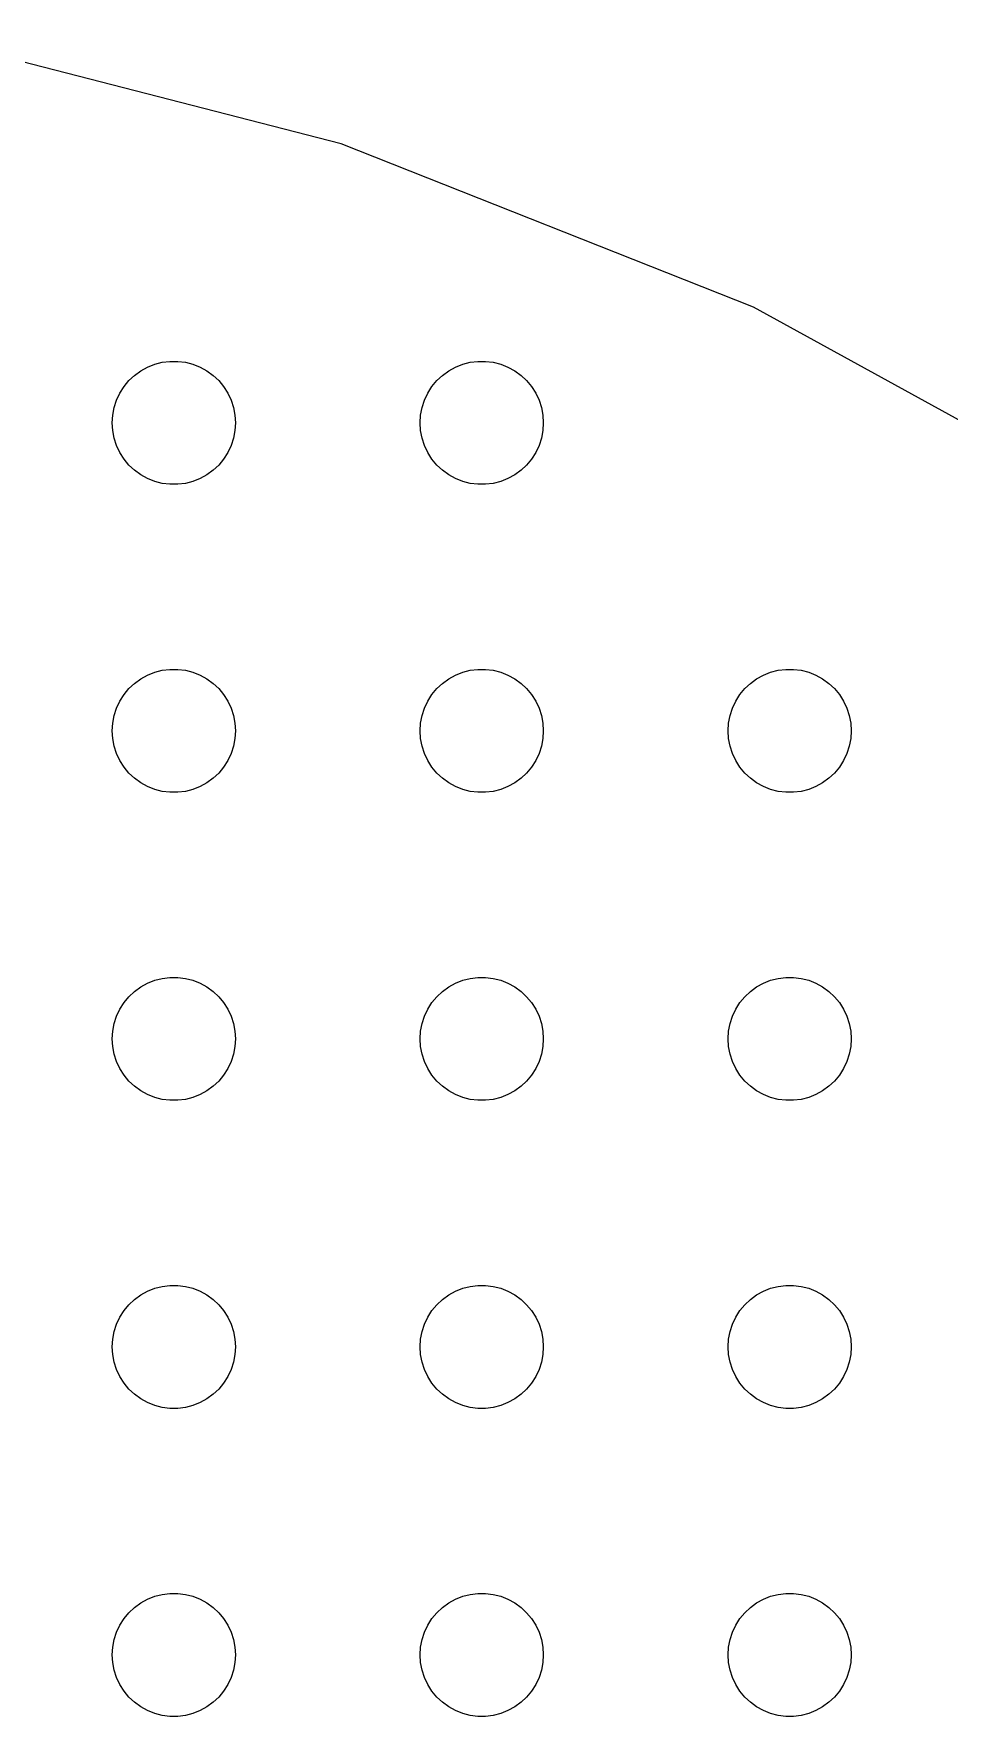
# Model space of a CAD drawing. Header units: metres. Extents: x -172 to 172, y -172 to 172.
# Drawn here: x 38.2 to 82.8, y 87 to 169 of the extents above; entities that cross this region are included whole.
import ezdxf

# ---------------------------------------------------------------- set-up
doc = ezdxf.new("R2010")
doc.units = ezdxf.units.M

msp = doc.modelspace()

# ---------------------------------------------------------------- linework, layer by layer
for p, q in [((53.1509, 163.582), (32.2296, 168.953)), ((73.234, 155.63), (53.1509, 163.582)), ((92.1622, 145.224), (73.234, 155.63)), ((43.0877, 152.312), (43.3925, 152.533)), ((43.3925, 152.533), (43.7227, 152.714)), ((43.7227, 152.714), (44.0729, 152.853)), ((44.0729, 152.853), (44.4379, 152.947)), ((44.4379, 152.947), (44.8116, 152.994)), ((44.8116, 152.994), (45.1884, 152.994)), ((45.1884, 152.994), (45.5621, 152.947)), ((45.5621, 152.947), (45.927, 152.853)), ((45.927, 152.853), (46.2773, 152.714)), ((46.2773, 152.714), (46.6075, 152.533)), ((46.6075, 152.533), (46.9123, 152.312)), ((58.0877, 152.312), (58.3925, 152.533)), ((58.3925, 152.533), (58.7227, 152.714)), ((58.7227, 152.714), (59.0729, 152.853)), ((59.0729, 152.853), (59.4379, 152.947)), ((59.4379, 152.947), (59.8116, 152.994)), ((59.8116, 152.994), (60.1884, 152.994)), ((60.1884, 152.994), (60.5621, 152.947)), ((60.5621, 152.947), (60.927, 152.853)), ((60.927, 152.853), (61.2773, 152.714)), ((61.2773, 152.714), (61.6075, 152.533)), ((61.6075, 152.533), (61.9123, 152.312)), ((42.3711, 151.445), (42.5729, 151.763)), ((42.5729, 151.763), (42.8131, 152.054)), ((42.8131, 152.054), (43.0877, 152.312)), ((46.9123, 152.312), (47.1869, 152.054)), ((47.1869, 152.054), (47.427, 151.763)), ((47.427, 151.763), (47.6289, 151.445)), ((57.3711, 151.445), (57.5729, 151.763)), ((57.5729, 151.763), (57.8131, 152.054)), ((57.8131, 152.054), (58.0877, 152.312)), ((61.9123, 152.312), (62.1869, 152.054)), ((62.1869, 152.054), (62.427, 151.763)), ((62.427, 151.763), (62.6289, 151.445)), ((42.0942, 150.746), (42.2107, 151.104)), ((42.2107, 151.104), (42.3711, 151.445)), ((47.6289, 151.445), (47.7893, 151.104)), ((47.7893, 151.104), (47.9057, 150.746)), ((57.0942, 150.746), (57.2107, 151.104)), ((57.2107, 151.104), (57.3711, 151.445)), ((62.6289, 151.445), (62.7893, 151.104)), ((62.7893, 151.104), (62.9057, 150.746)), ((42, 150), (42.0237, 150.376)), ((42.0237, 149.624), (42, 150)), ((42.0237, 150.376), (42.0942, 150.746)), ((47.9057, 150.746), (47.9763, 150.376)), ((47.9763, 150.376), (48, 150)), ((48, 150), (47.9763, 149.624)), ((57, 150), (57.0237, 150.376)), ((57.0237, 149.624), (57, 150)), ((57.0237, 150.376), (57.0942, 150.746)), ((62.9057, 150.746), (62.9763, 150.376)), ((62.9763, 150.376), (63, 150)), ((63, 150), (62.9763, 149.624)), ((42.0942, 149.254), (42.0237, 149.624)), ((42.2107, 148.896), (42.0942, 149.254)), ((47.9057, 149.254), (47.7893, 148.896)), ((47.9763, 149.624), (47.9057, 149.254)), ((57.0942, 149.254), (57.0237, 149.624)), ((57.2107, 148.896), (57.0942, 149.254)), ((62.9057, 149.254), (62.7893, 148.896)), ((62.9763, 149.624), (62.9057, 149.254)), ((42.3711, 148.555), (42.2107, 148.896)), ((42.5729, 148.237), (42.3711, 148.555)), ((47.6289, 148.555), (47.427, 148.237)), ((47.7893, 148.896), (47.6289, 148.555)), ((57.3711, 148.555), (57.2107, 148.896)), ((57.5729, 148.237), (57.3711, 148.555)), ((62.6289, 148.555), (62.427, 148.237)), ((62.7893, 148.896), (62.6289, 148.555)), ((42.8131, 147.946), (42.5729, 148.237)), ((43.0877, 147.688), (42.8131, 147.946)), ((43.3925, 147.467), (43.0877, 147.688)), ((46.9123, 147.688), (46.6075, 147.467)), ((47.1869, 147.946), (46.9123, 147.688)), ((47.427, 148.237), (47.1869, 147.946)), ((57.8131, 147.946), (57.5729, 148.237)), ((58.0877, 147.688), (57.8131, 147.946)), ((58.3925, 147.467), (58.0877, 147.688)), ((61.9123, 147.688), (61.6075, 147.467)), ((62.1869, 147.946), (61.9123, 147.688)), ((62.427, 148.237), (62.1869, 147.946)), ((43.7227, 147.286), (43.3925, 147.467)), ((44.0729, 147.147), (43.7227, 147.286)), ((44.4379, 147.053), (44.0729, 147.147)), ((44.8116, 147.006), (44.4379, 147.053)), ((45.1884, 147.006), (44.8116, 147.006)), ((45.5621, 147.053), (45.1884, 147.006)), ((45.927, 147.147), (45.5621, 147.053)), ((46.2773, 147.286), (45.927, 147.147)), ((46.6075, 147.467), (46.2773, 147.286)), ((58.7227, 147.286), (58.3925, 147.467)), ((59.0729, 147.147), (58.7227, 147.286)), ((59.4379, 147.053), (59.0729, 147.147)), ((59.8116, 147.006), (59.4379, 147.053)), ((60.1884, 147.006), (59.8116, 147.006)), ((60.5621, 147.053), (60.1884, 147.006)), ((60.927, 147.147), (60.5621, 147.053)), ((61.2773, 147.286), (60.927, 147.147)), ((61.6075, 147.467), (61.2773, 147.286)), ((43.3925, 137.533), (43.7227, 137.714)), ((43.7227, 137.714), (44.0729, 137.853)), ((44.0729, 137.853), (44.4379, 137.947)), ((44.4379, 137.947), (44.8116, 137.994)), ((44.8116, 137.994), (45.1884, 137.994)), ((45.1884, 137.994), (45.5621, 137.947)), ((45.5621, 137.947), (45.927, 137.853)), ((45.927, 137.853), (46.2773, 137.714)), ((46.2773, 137.714), (46.6075, 137.533)), ((58.3925, 137.533), (58.7227, 137.714)), ((58.7227, 137.714), (59.0729, 137.853)), ((59.0729, 137.853), (59.4379, 137.947)), ((59.4379, 137.947), (59.8116, 137.994)), ((59.8116, 137.994), (60.1884, 137.994)), ((60.1884, 137.994), (60.5621, 137.947)), ((60.5621, 137.947), (60.927, 137.853)), ((60.927, 137.853), (61.2773, 137.714)), ((61.2773, 137.714), (61.6075, 137.533)), ((73.3925, 137.533), (73.7227, 137.714)), ((73.7227, 137.714), (74.073, 137.853)), ((74.073, 137.853), (74.4379, 137.947)), ((74.4379, 137.947), (74.8116, 137.994)), ((74.8116, 137.994), (75.1884, 137.994)), ((75.1884, 137.994), (75.5621, 137.947)), ((75.5621, 137.947), (75.927, 137.853)), ((75.927, 137.853), (76.2773, 137.714)), ((76.2773, 137.714), (76.6075, 137.533)), ((42.5729, 136.763), (42.8131, 137.054)), ((42.8131, 137.054), (43.0877, 137.312)), ((43.0877, 137.312), (43.3925, 137.533)), ((46.6075, 137.533), (46.9123, 137.312)), ((46.9123, 137.312), (47.1869, 137.054)), ((47.1869, 137.054), (47.427, 136.763)), ((57.5729, 136.763), (57.8131, 137.054)), ((57.8131, 137.054), (58.0877, 137.312)), ((58.0877, 137.312), (58.3925, 137.533)), ((61.6075, 137.533), (61.9123, 137.312)), ((61.9123, 137.312), (62.1869, 137.054)), ((62.1869, 137.054), (62.427, 136.763)), ((72.573, 136.763), (72.8131, 137.054)), ((72.8131, 137.054), (73.0877, 137.312)), ((73.0877, 137.312), (73.3925, 137.533)), ((76.6075, 137.533), (76.9123, 137.312)), ((76.9123, 137.312), (77.1869, 137.054)), ((77.1869, 137.054), (77.427, 136.763)), ((42.0942, 135.746), (42.2107, 136.104)), ((42.2107, 136.104), (42.3711, 136.445)), ((42.3711, 136.445), (42.5729, 136.763)), ((47.427, 136.763), (47.6289, 136.445)), ((47.6289, 136.445), (47.7893, 136.104)), ((47.7893, 136.104), (47.9057, 135.746)), ((57.0942, 135.746), (57.2107, 136.104)), ((57.2107, 136.104), (57.3711, 136.445)), ((57.3711, 136.445), (57.5729, 136.763)), ((62.427, 136.763), (62.6289, 136.445)), ((62.6289, 136.445), (62.7893, 136.104)), ((62.7893, 136.104), (62.9057, 135.746)), ((72.0943, 135.746), (72.2107, 136.104)), ((72.2107, 136.104), (72.3711, 136.445)), ((72.3711, 136.445), (72.573, 136.763)), ((77.427, 136.763), (77.6289, 136.445)), ((77.6289, 136.445), (77.7893, 136.104)), ((77.7893, 136.104), (77.9057, 135.746)), ((42, 135), (42.0237, 135.376)), ((42.0237, 135.376), (42.0942, 135.746)), ((47.9057, 135.746), (47.9763, 135.376)), ((47.9763, 135.376), (48, 135)), ((57, 135), (57.0237, 135.376)), ((57.0237, 135.376), (57.0942, 135.746)), ((62.9057, 135.746), (62.9763, 135.376)), ((62.9763, 135.376), (63, 135)), ((72, 135), (72.0237, 135.376)), ((72.0237, 135.376), (72.0943, 135.746)), ((77.9057, 135.746), (77.9763, 135.376)), ((77.9763, 135.376), (78, 135)), ((42.0237, 134.624), (42, 135)), ((42.0942, 134.254), (42.0237, 134.624)), ((47.9763, 134.624), (47.9057, 134.254)), ((48, 135), (47.9763, 134.624)), ((57.0237, 134.624), (57, 135)), ((57.0942, 134.254), (57.0237, 134.624)), ((62.9763, 134.624), (62.9057, 134.254)), ((63, 135), (62.9763, 134.624)), ((72.0237, 134.624), (72, 135)), ((72.0943, 134.254), (72.0237, 134.624)), ((77.9763, 134.624), (77.9057, 134.254)), ((78, 135), (77.9763, 134.624)), ((42.2107, 133.896), (42.0942, 134.254)), ((42.3711, 133.555), (42.2107, 133.896)), ((47.7893, 133.896), (47.6289, 133.555)), ((47.9057, 134.254), (47.7893, 133.896)), ((57.2107, 133.896), (57.0942, 134.254)), ((57.3711, 133.555), (57.2107, 133.896)), ((62.7893, 133.896), (62.6289, 133.555)), ((62.9057, 134.254), (62.7893, 133.896)), ((72.2107, 133.896), (72.0943, 134.254)), ((72.3711, 133.555), (72.2107, 133.896)), ((77.7893, 133.896), (77.6289, 133.555)), ((77.9057, 134.254), (77.7893, 133.896)), ((42.5729, 133.237), (42.3711, 133.555)), ((42.8131, 132.946), (42.5729, 133.237)), ((43.0877, 132.688), (42.8131, 132.946)), ((47.1869, 132.946), (46.9123, 132.688)), ((47.427, 133.237), (47.1869, 132.946)), ((47.6289, 133.555), (47.427, 133.237)), ((57.5729, 133.237), (57.3711, 133.555)), ((57.8131, 132.946), (57.5729, 133.237)), ((58.0877, 132.688), (57.8131, 132.946)), ((62.1869, 132.946), (61.9123, 132.688)), ((62.427, 133.237), (62.1869, 132.946)), ((62.6289, 133.555), (62.427, 133.237)), ((72.573, 133.237), (72.3711, 133.555)), ((72.8131, 132.946), (72.573, 133.237)), ((73.0877, 132.688), (72.8131, 132.946)), ((77.1869, 132.946), (76.9123, 132.688)), ((77.427, 133.237), (77.1869, 132.946)), ((77.6289, 133.555), (77.427, 133.237)), ((43.3925, 132.467), (43.0877, 132.688)), ((43.7227, 132.286), (43.3925, 132.467)), ((44.0729, 132.147), (43.7227, 132.286)), ((44.4379, 132.053), (44.0729, 132.147)), ((44.8116, 132.006), (44.4379, 132.053)), ((45.1884, 132.006), (44.8116, 132.006)), ((45.5621, 132.053), (45.1884, 132.006)), ((45.927, 132.147), (45.5621, 132.053)), ((46.2773, 132.286), (45.927, 132.147)), ((46.6075, 132.467), (46.2773, 132.286)), ((46.9123, 132.688), (46.6075, 132.467)), ((58.3925, 132.467), (58.0877, 132.688)), ((58.7227, 132.286), (58.3925, 132.467)), ((59.0729, 132.147), (58.7227, 132.286)), ((59.4379, 132.053), (59.0729, 132.147)), ((59.8116, 132.006), (59.4379, 132.053)), ((60.1884, 132.006), (59.8116, 132.006)), ((60.5621, 132.053), (60.1884, 132.006)), ((60.927, 132.147), (60.5621, 132.053)), ((61.2773, 132.286), (60.927, 132.147)), ((61.6075, 132.467), (61.2773, 132.286)), ((61.9123, 132.688), (61.6075, 132.467)), ((73.3925, 132.467), (73.0877, 132.688)), ((73.7227, 132.286), (73.3925, 132.467)), ((74.073, 132.147), (73.7227, 132.286)), ((74.4379, 132.053), (74.073, 132.147)), ((74.8116, 132.006), (74.4379, 132.053)), ((75.1884, 132.006), (74.8116, 132.006)), ((75.5621, 132.053), (75.1884, 132.006)), ((75.927, 132.147), (75.5621, 132.053)), ((76.2773, 132.286), (75.927, 132.147)), ((76.6075, 132.467), (76.2773, 132.286)), ((76.9123, 132.688), (76.6075, 132.467)), ((44.0729, 122.853), (44.4379, 122.947)), ((44.4379, 122.947), (44.8116, 122.994)), ((44.8116, 122.994), (45.1884, 122.994)), ((45.1884, 122.994), (45.5621, 122.947)), ((45.5621, 122.947), (45.927, 122.853)), ((59.0729, 122.853), (59.4379, 122.947)), ((59.4379, 122.947), (59.8116, 122.994)), ((59.8116, 122.994), (60.1884, 122.994)), ((60.1884, 122.994), (60.5621, 122.947)), ((60.5621, 122.947), (60.927, 122.853)), ((74.073, 122.853), (74.4379, 122.947)), ((74.4379, 122.947), (74.8116, 122.994)), ((74.8116, 122.994), (75.1884, 122.994)), ((75.1884, 122.994), (75.5621, 122.947)), ((75.5621, 122.947), (75.927, 122.853)), ((42.8131, 122.054), (43.0877, 122.312)), ((43.0877, 122.312), (43.3925, 122.533)), ((43.3925, 122.533), (43.7227, 122.714)), ((43.7227, 122.714), (44.0729, 122.853)), ((45.927, 122.853), (46.2773, 122.714)), ((46.2773, 122.714), (46.6075, 122.533)), ((46.6075, 122.533), (46.9123, 122.312)), ((46.9123, 122.312), (47.1869, 122.054)), ((57.8131, 122.054), (58.0877, 122.312)), ((58.0877, 122.312), (58.3925, 122.533)), ((58.3925, 122.533), (58.7227, 122.714)), ((58.7227, 122.714), (59.0729, 122.853)), ((60.927, 122.853), (61.2773, 122.714)), ((61.2773, 122.714), (61.6075, 122.533)), ((61.6075, 122.533), (61.9123, 122.312)), ((61.9123, 122.312), (62.1869, 122.054)), ((72.8131, 122.054), (73.0877, 122.312)), ((73.0877, 122.312), (73.3925, 122.533)), ((73.3925, 122.533), (73.7227, 122.714)), ((73.7227, 122.714), (74.073, 122.853)), ((75.927, 122.853), (76.2773, 122.714)), ((76.2773, 122.714), (76.6075, 122.533)), ((76.6075, 122.533), (76.9123, 122.312)), ((76.9123, 122.312), (77.1869, 122.054)), ((42.2107, 121.104), (42.3711, 121.445)), ((42.3711, 121.445), (42.5729, 121.763)), ((42.5729, 121.763), (42.8131, 122.054)), ((47.1869, 122.054), (47.427, 121.763)), ((47.427, 121.763), (47.6289, 121.445)), ((47.6289, 121.445), (47.7893, 121.104)), ((57.2107, 121.104), (57.3711, 121.445)), ((57.3711, 121.445), (57.5729, 121.763)), ((57.5729, 121.763), (57.8131, 122.054)), ((62.1869, 122.054), (62.427, 121.763)), ((62.427, 121.763), (62.6289, 121.445)), ((62.6289, 121.445), (62.7893, 121.104)), ((72.2107, 121.104), (72.3711, 121.445)), ((72.3711, 121.445), (72.573, 121.763)), ((72.573, 121.763), (72.8131, 122.054)), ((77.1869, 122.054), (77.427, 121.763)), ((77.427, 121.763), (77.6289, 121.445)), ((77.6289, 121.445), (77.7893, 121.104)), ((42.0237, 120.376), (42.0942, 120.746)), ((42.0942, 120.746), (42.2107, 121.104)), ((47.7893, 121.104), (47.9057, 120.746)), ((47.9057, 120.746), (47.9763, 120.376)), ((57.0237, 120.376), (57.0942, 120.746)), ((57.0942, 120.746), (57.2107, 121.104)), ((62.7893, 121.104), (62.9057, 120.746)), ((62.9057, 120.746), (62.9763, 120.376)), ((72.0237, 120.376), (72.0943, 120.746)), ((72.0943, 120.746), (72.2107, 121.104)), ((77.7893, 121.104), (77.9057, 120.746)), ((77.9057, 120.746), (77.9763, 120.376)), ((42, 120), (42.0237, 120.376)), ((42.0237, 119.624), (42, 120)), ((47.9763, 120.376), (48, 120)), ((48, 120), (47.9763, 119.624)), ((57, 120), (57.0237, 120.376)), ((57.0237, 119.624), (57, 120)), ((62.9763, 120.376), (63, 120)), ((63, 120), (62.9763, 119.624)), ((72, 120), (72.0237, 120.376)), ((72.0237, 119.624), (72, 120)), ((77.9763, 120.376), (78, 120)), ((78, 120), (77.9763, 119.624)), ((42.0942, 119.254), (42.0237, 119.624)), ((42.2107, 118.896), (42.0942, 119.254)), ((42.3711, 118.555), (42.2107, 118.896)), ((47.7893, 118.896), (47.6289, 118.555)), ((47.9057, 119.254), (47.7893, 118.896)), ((47.9763, 119.624), (47.9057, 119.254)), ((57.0942, 119.254), (57.0237, 119.624)), ((57.2107, 118.896), (57.0942, 119.254)), ((57.3711, 118.555), (57.2107, 118.896)), ((62.7893, 118.896), (62.6289, 118.555)), ((62.9057, 119.254), (62.7893, 118.896)), ((62.9763, 119.624), (62.9057, 119.254)), ((72.0943, 119.254), (72.0237, 119.624)), ((72.2107, 118.896), (72.0943, 119.254)), ((72.3711, 118.555), (72.2107, 118.896)), ((77.7893, 118.896), (77.6289, 118.555)), ((77.9057, 119.254), (77.7893, 118.896)), ((77.9763, 119.624), (77.9057, 119.254)), ((42.5729, 118.237), (42.3711, 118.555)), ((42.8131, 117.946), (42.5729, 118.237)), ((47.427, 118.237), (47.1869, 117.946)), ((47.6289, 118.555), (47.427, 118.237)), ((57.5729, 118.237), (57.3711, 118.555)), ((57.8131, 117.946), (57.5729, 118.237)), ((62.427, 118.237), (62.1869, 117.946)), ((62.6289, 118.555), (62.427, 118.237)), ((72.573, 118.237), (72.3711, 118.555)), ((72.8131, 117.946), (72.573, 118.237)), ((77.427, 118.237), (77.1869, 117.946)), ((77.6289, 118.555), (77.427, 118.237)), ((43.0877, 117.688), (42.8131, 117.946)), ((43.3925, 117.467), (43.0877, 117.688)), ((43.7227, 117.286), (43.3925, 117.467)), ((44.0729, 117.147), (43.7227, 117.286)), ((46.2773, 117.286), (45.927, 117.147)), ((46.6075, 117.467), (46.2773, 117.286)), ((46.9123, 117.688), (46.6075, 117.467)), ((47.1869, 117.946), (46.9123, 117.688)), ((58.0877, 117.688), (57.8131, 117.946)), ((58.3925, 117.467), (58.0877, 117.688)), ((58.7227, 117.286), (58.3925, 117.467)), ((59.0729, 117.147), (58.7227, 117.286)), ((61.2773, 117.286), (60.927, 117.147)), ((61.6075, 117.467), (61.2773, 117.286)), ((61.9123, 117.688), (61.6075, 117.467)), ((62.1869, 117.946), (61.9123, 117.688)), ((73.0877, 117.688), (72.8131, 117.946)), ((73.3925, 117.467), (73.0877, 117.688)), ((73.7227, 117.286), (73.3925, 117.467)), ((74.073, 117.147), (73.7227, 117.286)), ((76.2773, 117.286), (75.927, 117.147)), ((76.6075, 117.467), (76.2773, 117.286)), ((76.9123, 117.688), (76.6075, 117.467)), ((77.1869, 117.946), (76.9123, 117.688)), ((44.4379, 117.053), (44.0729, 117.147)), ((44.8116, 117.006), (44.4379, 117.053)), ((45.1884, 117.006), (44.8116, 117.006)), ((45.5621, 117.053), (45.1884, 117.006)), ((45.927, 117.147), (45.5621, 117.053)), ((59.4379, 117.053), (59.0729, 117.147)), ((59.8116, 117.006), (59.4379, 117.053)), ((60.1884, 117.006), (59.8116, 117.006)), ((60.5621, 117.053), (60.1884, 117.006)), ((60.927, 117.147), (60.5621, 117.053)), ((74.4379, 117.053), (74.073, 117.147)), ((74.8116, 117.006), (74.4379, 117.053)), ((75.1884, 117.006), (74.8116, 117.006)), ((75.5621, 117.053), (75.1884, 117.006)), ((75.927, 117.147), (75.5621, 117.053)), ((43.0877, 107.312), (43.3925, 107.533)), ((43.3925, 107.533), (43.7227, 107.714)), ((43.7227, 107.714), (44.0729, 107.853)), ((44.0729, 107.853), (44.4379, 107.947)), ((44.4379, 107.947), (44.8116, 107.994)), ((44.8116, 107.994), (45.1884, 107.994)), ((45.1884, 107.994), (45.5621, 107.947)), ((45.5621, 107.947), (45.927, 107.853)), ((45.927, 107.853), (46.2773, 107.714)), ((46.2773, 107.714), (46.6075, 107.533)), ((46.6075, 107.533), (46.9123, 107.312)), ((58.0877, 107.312), (58.3925, 107.533)), ((58.3925, 107.533), (58.7227, 107.714)), ((58.7227, 107.714), (59.0729, 107.853)), ((59.0729, 107.853), (59.4379, 107.947)), ((59.4379, 107.947), (59.8116, 107.994)), ((59.8116, 107.994), (60.1884, 107.994)), ((60.1884, 107.994), (60.5621, 107.947)), ((60.5621, 107.947), (60.927, 107.853)), ((60.927, 107.853), (61.2773, 107.714)), ((61.2773, 107.714), (61.6075, 107.533)), ((61.6075, 107.533), (61.9123, 107.312)), ((73.0877, 107.312), (73.3925, 107.533)), ((73.3925, 107.533), (73.7227, 107.714)), ((73.7227, 107.714), (74.073, 107.853)), ((74.073, 107.853), (74.4379, 107.947)), ((74.4379, 107.947), (74.8116, 107.994)), ((74.8116, 107.994), (75.1884, 107.994)), ((75.1884, 107.994), (75.5621, 107.947)), ((75.5621, 107.947), (75.927, 107.853)), ((75.927, 107.853), (76.2773, 107.714)), ((76.2773, 107.714), (76.6075, 107.533)), ((76.6075, 107.533), (76.9123, 107.312)), ((42.3711, 106.445), (42.5729, 106.763)), ((42.5729, 106.763), (42.8131, 107.054)), ((42.8131, 107.054), (43.0877, 107.312)), ((46.9123, 107.312), (47.1869, 107.054)), ((47.1869, 107.054), (47.427, 106.763)), ((47.427, 106.763), (47.6289, 106.445)), ((57.3711, 106.445), (57.5729, 106.763)), ((57.5729, 106.763), (57.8131, 107.054)), ((57.8131, 107.054), (58.0877, 107.312)), ((61.9123, 107.312), (62.1869, 107.054)), ((62.1869, 107.054), (62.427, 106.763)), ((62.427, 106.763), (62.6289, 106.445)), ((72.3711, 106.445), (72.573, 106.763)), ((72.573, 106.763), (72.8131, 107.054)), ((72.8131, 107.054), (73.0877, 107.312)), ((76.9123, 107.312), (77.1869, 107.054)), ((77.1869, 107.054), (77.427, 106.763)), ((77.427, 106.763), (77.6289, 106.445)), ((42.0237, 105.376), (42.0942, 105.746)), ((42.0942, 105.746), (42.2107, 106.104)), ((42.2107, 106.104), (42.3711, 106.445)), ((47.6289, 106.445), (47.7893, 106.104)), ((47.7893, 106.104), (47.9057, 105.746)), ((47.9057, 105.746), (47.9763, 105.376)), ((57.0237, 105.376), (57.0942, 105.746)), ((57.0942, 105.746), (57.2107, 106.104)), ((57.2107, 106.104), (57.3711, 106.445)), ((62.6289, 106.445), (62.7893, 106.104)), ((62.7893, 106.104), (62.9057, 105.746)), ((62.9057, 105.746), (62.9763, 105.376)), ((72.0237, 105.376), (72.0943, 105.746)), ((72.0943, 105.746), (72.2107, 106.104)), ((72.2107, 106.104), (72.3711, 106.445)), ((77.6289, 106.445), (77.7893, 106.104)), ((77.7893, 106.104), (77.9057, 105.746)), ((77.9057, 105.746), (77.9763, 105.376)), ((42, 105), (42.0237, 105.376)), ((42.0237, 104.624), (42, 105)), ((47.9763, 105.376), (48, 105)), ((48, 105), (47.9763, 104.624)), ((57, 105), (57.0237, 105.376)), ((57.0237, 104.624), (57, 105)), ((62.9763, 105.376), (63, 105)), ((63, 105), (62.9763, 104.624)), ((72, 105), (72.0237, 105.376)), ((72.0237, 104.624), (72, 105)), ((77.9763, 105.376), (78, 105)), ((78, 105), (77.9763, 104.624)), ((42.0942, 104.254), (42.0237, 104.624)), ((42.2107, 103.896), (42.0942, 104.254)), ((47.9057, 104.254), (47.7893, 103.896)), ((47.9763, 104.624), (47.9057, 104.254)), ((57.0942, 104.254), (57.0237, 104.624)), ((57.2107, 103.896), (57.0942, 104.254)), ((62.9057, 104.254), (62.7893, 103.896)), ((62.9763, 104.624), (62.9057, 104.254)), ((72.0943, 104.254), (72.0237, 104.624)), ((72.2107, 103.896), (72.0943, 104.254)), ((77.9057, 104.254), (77.7893, 103.896)), ((77.9763, 104.624), (77.9057, 104.254)), ((42.3711, 103.555), (42.2107, 103.896)), ((42.5729, 103.237), (42.3711, 103.555)), ((47.6289, 103.555), (47.427, 103.237)), ((47.7893, 103.896), (47.6289, 103.555)), ((57.3711, 103.555), (57.2107, 103.896)), ((57.5729, 103.237), (57.3711, 103.555)), ((62.6289, 103.555), (62.427, 103.237)), ((62.7893, 103.896), (62.6289, 103.555)), ((72.3711, 103.555), (72.2107, 103.896)), ((72.573, 103.237), (72.3711, 103.555)), ((77.6289, 103.555), (77.427, 103.237)), ((77.7893, 103.896), (77.6289, 103.555)), ((42.8131, 102.946), (42.5729, 103.237)), ((43.0877, 102.688), (42.8131, 102.946)), ((43.3925, 102.467), (43.0877, 102.688)), ((43.7227, 102.286), (43.3925, 102.467)), ((46.6075, 102.467), (46.2773, 102.286)), ((46.9123, 102.688), (46.6075, 102.467)), ((47.1869, 102.946), (46.9123, 102.688)), ((47.427, 103.237), (47.1869, 102.946)), ((57.8131, 102.946), (57.5729, 103.237)), ((58.0877, 102.688), (57.8131, 102.946)), ((58.3925, 102.467), (58.0877, 102.688)), ((58.7227, 102.286), (58.3925, 102.467)), ((61.6075, 102.467), (61.2773, 102.286)), ((61.9123, 102.688), (61.6075, 102.467)), ((62.1869, 102.946), (61.9123, 102.688)), ((62.427, 103.237), (62.1869, 102.946)), ((72.8131, 102.946), (72.573, 103.237)), ((73.0877, 102.688), (72.8131, 102.946)), ((73.3925, 102.467), (73.0877, 102.688)), ((73.7227, 102.286), (73.3925, 102.467)), ((76.6075, 102.467), (76.2773, 102.286)), ((76.9123, 102.688), (76.6075, 102.467)), ((77.1869, 102.946), (76.9123, 102.688)), ((77.427, 103.237), (77.1869, 102.946)), ((44.0729, 102.147), (43.7227, 102.286)), ((44.4379, 102.053), (44.0729, 102.147)), ((44.8116, 102.006), (44.4379, 102.053)), ((45.1884, 102.006), (44.8116, 102.006)), ((45.5621, 102.053), (45.1884, 102.006)), ((45.927, 102.147), (45.5621, 102.053)), ((46.2773, 102.286), (45.927, 102.147)), ((59.0729, 102.147), (58.7227, 102.286)), ((59.4379, 102.053), (59.0729, 102.147)), ((59.8116, 102.006), (59.4379, 102.053)), ((60.1884, 102.006), (59.8116, 102.006)), ((60.5621, 102.053), (60.1884, 102.006)), ((60.927, 102.147), (60.5621, 102.053)), ((61.2773, 102.286), (60.927, 102.147)), ((74.073, 102.147), (73.7227, 102.286)), ((74.4379, 102.053), (74.073, 102.147)), ((74.8116, 102.006), (74.4379, 102.053)), ((75.1884, 102.006), (74.8116, 102.006)), ((75.5621, 102.053), (75.1884, 102.006)), ((75.927, 102.147), (75.5621, 102.053)), ((76.2773, 102.286), (75.927, 102.147)), ((43.3925, 92.533), (43.7227, 92.7145)), ((43.7227, 92.7145), (44.0729, 92.8532)), ((44.0729, 92.8532), (44.4379, 92.9469)), ((44.4379, 92.9469), (44.8116, 92.9941)), ((44.8116, 92.9941), (45.1884, 92.9941)), ((45.1884, 92.9941), (45.5621, 92.9469)), ((45.5621, 92.9469), (45.927, 92.8532)), ((45.927, 92.8532), (46.2773, 92.7145)), ((46.2773, 92.7145), (46.6075, 92.533)), ((58.3925, 92.533), (58.7227, 92.7145)), ((58.7227, 92.7145), (59.0729, 92.8532)), ((59.0729, 92.8532), (59.4379, 92.9469)), ((59.4379, 92.9469), (59.8116, 92.9941)), ((59.8116, 92.9941), (60.1884, 92.9941)), ((60.1884, 92.9941), (60.5621, 92.9469)), ((60.5621, 92.9469), (60.927, 92.8532)), ((60.927, 92.8532), (61.2773, 92.7145)), ((61.2773, 92.7145), (61.6075, 92.533)), ((73.3925, 92.533), (73.7227, 92.7145)), ((73.7227, 92.7145), (74.073, 92.8532)), ((74.073, 92.8532), (74.4379, 92.9469)), ((74.4379, 92.9469), (74.8116, 92.9941)), ((74.8116, 92.9941), (75.1884, 92.9941)), ((75.1884, 92.9941), (75.5621, 92.9469)), ((75.5621, 92.9469), (75.927, 92.8532)), ((75.927, 92.8532), (76.2773, 92.7145)), ((76.2773, 92.7145), (76.6075, 92.533)), ((42.5729, 91.7634), (42.8131, 92.0536)), ((42.8131, 92.0536), (43.0877, 92.3115)), ((43.0877, 92.3115), (43.3925, 92.533)), ((46.6075, 92.533), (46.9123, 92.3115)), ((46.9123, 92.3115), (47.1869, 92.0536)), ((47.1869, 92.0536), (47.427, 91.7634)), ((57.5729, 91.7634), (57.8131, 92.0536)), ((57.8131, 92.0536), (58.0877, 92.3115)), ((58.0877, 92.3115), (58.3925, 92.533)), ((61.6075, 92.533), (61.9123, 92.3115)), ((61.9123, 92.3115), (62.1869, 92.0536)), ((62.1869, 92.0536), (62.427, 91.7634)), ((72.573, 91.7634), (72.8131, 92.0536)), ((72.8131, 92.0536), (73.0877, 92.3115)), ((73.0877, 92.3115), (73.3925, 92.533)), ((76.6075, 92.533), (76.9123, 92.3115)), ((76.9123, 92.3115), (77.1869, 92.0536)), ((77.1869, 92.0536), (77.427, 91.7634)), ((42.0942, 90.7461), (42.2107, 91.1044)), ((42.2107, 91.1044), (42.3711, 91.4453)), ((42.3711, 91.4453), (42.5729, 91.7634)), ((47.427, 91.7634), (47.6289, 91.4453)), ((47.6289, 91.4453), (47.7893, 91.1044)), ((47.7893, 91.1044), (47.9057, 90.7461)), ((57.0942, 90.7461), (57.2107, 91.1044)), ((57.2107, 91.1044), (57.3711, 91.4453)), ((57.3711, 91.4453), (57.5729, 91.7634)), ((62.427, 91.7634), (62.6289, 91.4453)), ((62.6289, 91.4453), (62.7893, 91.1044)), ((62.7893, 91.1044), (62.9057, 90.7461)), ((72.0943, 90.7461), (72.2107, 91.1044)), ((72.2107, 91.1044), (72.3711, 91.4453)), ((72.3711, 91.4453), (72.573, 91.7634)), ((77.427, 91.7634), (77.6289, 91.4453)), ((77.6289, 91.4453), (77.7893, 91.1044)), ((77.7893, 91.1044), (77.9057, 90.7461)), ((42, 90), (42.0237, 90.376)), ((42.0237, 90.376), (42.0942, 90.7461)), ((47.9057, 90.7461), (47.9763, 90.376)), ((47.9763, 90.376), (48, 90)), ((57, 90), (57.0237, 90.376)), ((57.0237, 90.376), (57.0942, 90.7461)), ((62.9057, 90.7461), (62.9763, 90.376)), ((62.9763, 90.376), (63, 90)), ((72, 90), (72.0237, 90.376)), ((72.0237, 90.376), (72.0943, 90.7461)), ((77.9057, 90.7461), (77.9763, 90.376)), ((77.9763, 90.376), (78, 90)), ((42.0237, 89.624), (42, 90)), ((42.0942, 89.2539), (42.0237, 89.624)), ((47.9763, 89.624), (47.9057, 89.2539)), ((48, 90), (47.9763, 89.624)), ((57.0237, 89.624), (57, 90)), ((57.0942, 89.2539), (57.0237, 89.624)), ((62.9763, 89.624), (62.9057, 89.2539)), ((63, 90), (62.9763, 89.624)), ((72.0237, 89.624), (72, 90)), ((72.0943, 89.2539), (72.0237, 89.624)), ((77.9763, 89.624), (77.9057, 89.2539)), ((78, 90), (77.9763, 89.624)), ((42.2107, 88.8956), (42.0942, 89.2539)), ((42.3711, 88.5547), (42.2107, 88.8956)), ((42.5729, 88.2366), (42.3711, 88.5547)), ((47.6289, 88.5547), (47.427, 88.2366)), ((47.7893, 88.8956), (47.6289, 88.5547)), ((47.9057, 89.2539), (47.7893, 88.8956)), ((57.2107, 88.8956), (57.0942, 89.2539)), ((57.3711, 88.5547), (57.2107, 88.8956)), ((57.5729, 88.2366), (57.3711, 88.5547)), ((62.6289, 88.5547), (62.427, 88.2366)), ((62.7893, 88.8956), (62.6289, 88.5547)), ((62.9057, 89.2539), (62.7893, 88.8956)), ((72.2107, 88.8956), (72.0943, 89.2539)), ((72.3711, 88.5547), (72.2107, 88.8956)), ((72.573, 88.2366), (72.3711, 88.5547)), ((77.6289, 88.5547), (77.427, 88.2366)), ((77.7893, 88.8956), (77.6289, 88.5547)), ((77.9057, 89.2539), (77.7893, 88.8956)), ((42.8131, 87.9464), (42.5729, 88.2366)), ((43.0877, 87.6885), (42.8131, 87.9464)), ((43.3925, 87.467), (43.0877, 87.6885)), ((46.9123, 87.6885), (46.6075, 87.467)), ((47.1869, 87.9464), (46.9123, 87.6885)), ((47.427, 88.2366), (47.1869, 87.9464)), ((57.8131, 87.9464), (57.5729, 88.2366)), ((58.0877, 87.6885), (57.8131, 87.9464)), ((58.3925, 87.467), (58.0877, 87.6885)), ((61.9123, 87.6885), (61.6075, 87.467)), ((62.1869, 87.9464), (61.9123, 87.6885)), ((62.427, 88.2366), (62.1869, 87.9464)), ((72.8131, 87.9464), (72.573, 88.2366)), ((73.0877, 87.6885), (72.8131, 87.9464)), ((73.3925, 87.467), (73.0877, 87.6885)), ((76.9123, 87.6885), (76.6075, 87.467)), ((77.1869, 87.9464), (76.9123, 87.6885)), ((77.427, 88.2366), (77.1869, 87.9464)), ((43.7227, 87.2855), (43.3925, 87.467)), ((44.0729, 87.1468), (43.7227, 87.2855)), ((44.4379, 87.0531), (44.0729, 87.1468)), ((44.8116, 87.0059), (44.4379, 87.0531)), ((45.1884, 87.0059), (44.8116, 87.0059)), ((45.5621, 87.0531), (45.1884, 87.0059)), ((45.927, 87.1468), (45.5621, 87.0531)), ((46.2773, 87.2855), (45.927, 87.1468)), ((46.6075, 87.467), (46.2773, 87.2855)), ((58.7227, 87.2855), (58.3925, 87.467)), ((59.0729, 87.1468), (58.7227, 87.2855)), ((59.4379, 87.0531), (59.0729, 87.1468)), ((59.8116, 87.0059), (59.4379, 87.0531)), ((60.1884, 87.0059), (59.8116, 87.0059)), ((60.5621, 87.0531), (60.1884, 87.0059)), ((60.927, 87.1468), (60.5621, 87.0531)), ((61.2773, 87.2855), (60.927, 87.1468)), ((61.6075, 87.467), (61.2773, 87.2855)), ((73.7227, 87.2855), (73.3925, 87.467)), ((74.073, 87.1468), (73.7227, 87.2855)), ((74.4379, 87.0531), (74.073, 87.1468)), ((74.8116, 87.0059), (74.4379, 87.0531)), ((75.1884, 87.0059), (74.8116, 87.0059)), ((75.5621, 87.0531), (75.1884, 87.0059)), ((75.927, 87.1468), (75.5621, 87.0531)), ((76.2773, 87.2855), (75.927, 87.1468)), ((76.6075, 87.467), (76.2773, 87.2855))]:
    msp.add_line(p, q)

doc.saveas('drawing.dxf')
